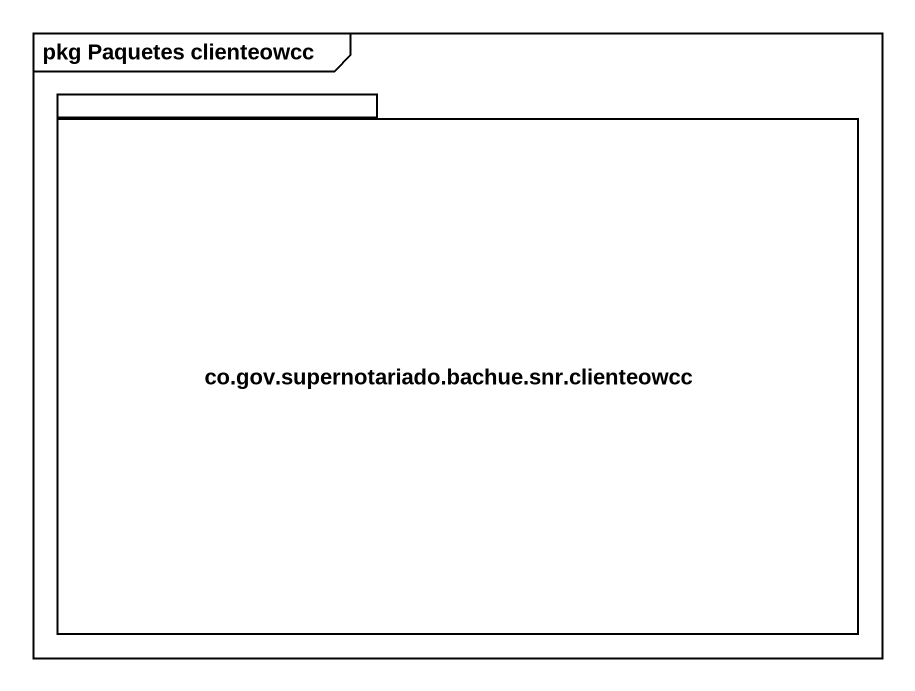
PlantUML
@startuml
mainframe pkg Paquetes clienteowcc
package "co.gov.supernotariado.bachue.snr.clienteowcc" as co_gov_supernotariado {
}
@enduml
